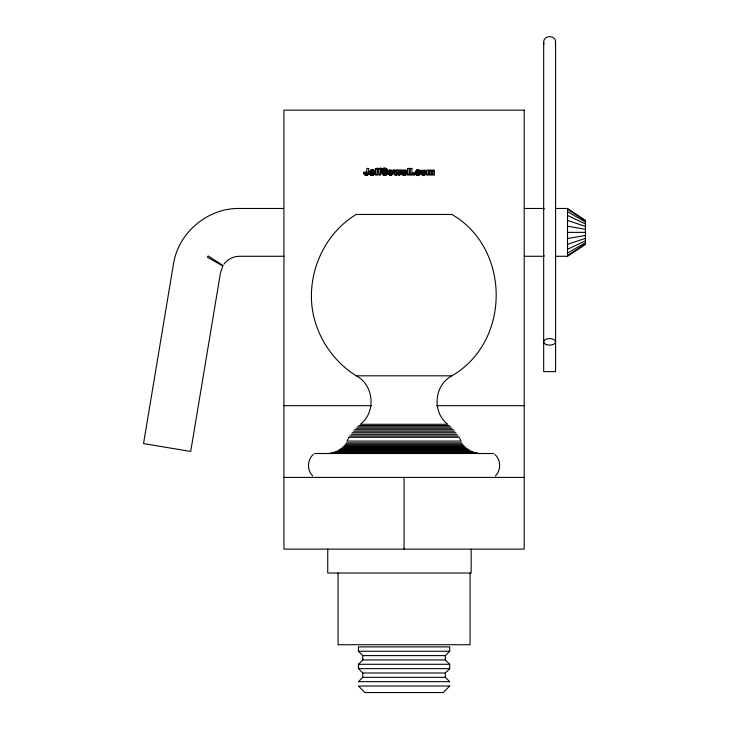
<?xml version="1.0" encoding="UTF-8"?>
<svg xmlns="http://www.w3.org/2000/svg" width="729" height="729" viewBox="0 0 729 729"><rect width="100%" height="100%" fill="white"/><g stroke="black" fill="none" stroke-linecap="round" stroke-linejoin="round"><path stroke-width="1.09" d="M366.86 172.071L366.259 173.065L365.666 172.099L363.899 172.336C363.133 176.564 370.305 175.707 368.71 171.634M368.664 173.274L368.71 168.417L366.86 168.417L366.824 173.274L366.86 172.809M380.647 170.176L381.458 170.149L381.458 169.41L380.511 169.675L381.285 170.048L381.285 171.998L380.492 171.998M383.7 171.406L384.557 170.458L385.914 171.26L387.546 170.896C381.75 160.526 379.053 181.366 387.6 172.399L385.987 171.916L384.794 173.074L383.718 172.181M369.621 172.946L369.986 171.652M374.633 173.156C371.954 162.285 365.111 179.945 374.542 173.976L374.542 173.229L372.911 173.083C370.332 175.006 371.599 168.7 372.947 171.816L371.38 171.479M401.788 171.297L401.633 172.946C400.658 168.928 407.876 169.082 406.645 173.156M388.858 170.586L388.858 171.333C385.614 177.721 397.56 174.322 391.801 170.139C384.429 168.736 391.181 178.924 393.159 172.181M421.781 171.333C418.291 175.999 428.652 176.281 425.554 171.443L425.554 170.695C414.655 167.615 427.012 181.102 425.554 170.695M383.636 172.099C382.443 169.866 386.361 168.599 385.914 171.26M415.603 171.607C414.664 174.632 419.849 175.598 420.551 172.837L418.975 172.664L418.1 173.338L417.198 172.263L418.118 171.078L418.911 172.372L420.469 172.172C414.446 162.722 414.409 182.578 420.551 172.837M375.581 169.857L376.292 168.435L378.387 168.417L378.205 170.149C377.112 170.604 377.112 168.909 378.205 169.41L378.214 171.998L378.834 171.998M428.561 172.891C428.278 171.898 429.499 170.376 429.736 171.98M428.561 172.153L428.743 171.452M391.263 173.055L391.263 173.803C391.965 166.176 387.409 176.5 391.491 172.19M424.36 173.447C425.089 171.042 421.672 171.871 423.011 173.794L423.011 173.055C421.635 170.686 425.572 170.677 424.187 173.055L424.187 173.803L424.36 171.698M431.404 172.873L431.577 171.452L432.579 171.898M431.45 171.725L431.404 175.088L429.736 175.088L429.636 171.452M417.198 173.001L417.744 171.898L418.911 172.372M543.67 42.473C543.342 34.746 555.899 34.746 555.58 42.473L555.58 371.617L543.67 371.617L543.67 42.473L543.88 44.032M555.37 44.032L555.58 42.473M378.205 169.41L378.387 168.417M381.458 169.41L381.641 168.417C379.472 167.223 379.107 169.657 378.214 170.048M381.458 170.149L381.641 168.417M403.319 171.816L404.148 170.923L404.959 171.816L403.319 171.816L403.538 173.939L403.392 171.479M368.409 174.176L368.664 172.527M382.233 169.538C379.034 173.93 387.108 178.095 387.6 172.399M399.064 172.764L399.765 170.048L401.36 170.048L399.765 175.088L398.289 175.088L397.405 172.5L396.558 175.088L395.082 175.088L393.469 170.048L395.082 170.048L395.774 172.755L396.649 170.048L398.152 170.048L399.064 173.502L398.453 171.698M399.064 173.502L399.765 170.048M401.67 172.463L401.998 170.914M375.635 170.021L376.638 168.344M396.558 175.088L397.405 171.762L398.289 175.088M415.977 171.543L415.594 173.529M399.765 175.088L401.36 170.048M368.528 173.183C367.689 175.233 363.798 174.75 363.899 172.336M431.45 172.463L431.577 171.452M391.491 172.928C391.5 170.805 388.867 172.399 390.079 173.794L390.079 173.055M372.856 171.406L372.947 172.554C371.48 169.866 369.794 174.34 374.633 172.609M403.392 172.217L404.458 171.716L404.959 172.554L404.868 171.406M379.545 169.174L378.889 170.021L378.971 168.991M369.703 172.864C370.25 174.896 373.594 175.024 374.542 173.229M406.572 171.652L406.554 173.976C405.524 176.035 401.315 175.452 401.715 172.864C402.262 174.896 405.606 175.024 406.554 173.229L403.538 173.192M224.003 264.117C227.576 259.169 233.59 256.253 239.668 256.28L284.064 256.28M495.438 475.882C501.279 470.187 500.978 459.853 494.891 454.486M418.838 173.702L418.646 173.174M358.431 664.292L362.778 659.945L445.355 659.945L449.702 664.292L449.702 668.639L445.355 672.985L362.778 672.985L358.431 668.639L358.431 664.292L449.702 664.292M362.778 677.332L358.431 681.679L449.702 681.679L445.355 677.332L362.778 677.332L362.778 672.985M445.355 655.599L449.702 651.252L449.702 646.905L358.431 646.905L358.431 651.252L362.778 655.599L445.355 655.599L445.355 659.945M313.242 454.486C307.155 459.853 306.845 470.187 312.686 475.882M434.238 171.643L433.09 169.975L431.258 170.677L430.411 169.994L428.442 170.677L428.442 170.048L426.893 170.048L426.893 175.088L428.561 175.088L428.606 171.734M423.011 173.055L424.187 173.055M428.743 172.19L429.518 172.071L429.736 172.718M431.577 172.19L432.579 172.636M451.871 375.809C434.138 385.03 431.841 412.213 447.77 424.287L360.354 424.287C376.292 412.213 373.986 385.03 356.253 375.809C338.712 364.883 324.934 348.125 317.598 328.797C301.25 287.791 318.373 237.125 356.253 214.454L451.871 214.454C510.956 248.471 510.956 341.783 451.871 375.809L356.253 375.809M555.58 256.28L567.526 256.28L585.46 244.333L585.46 220.422L567.526 208.476L555.58 208.476M567.526 255.469L585.46 243.923M567.526 253.081L585.46 242.73M567.526 249.282L585.46 240.825M371.526 170.732L370.624 171.042L370.624 170.304M403.538 170.732L402.636 171.042L402.636 170.304M567.526 244.333L585.46 238.356M417.38 170.741L416.824 170.887L416.824 170.149M385.914 170.522L387.546 170.158M567.526 238.565L585.46 235.467M418.911 171.634L420.332 171.087M374.961 171.251L375.581 171.251L375.581 175.088L377.239 175.088L377.239 171.251L378.032 171.251M378.214 171.251L378.834 171.251L378.834 175.088L380.492 175.088L380.492 171.251L381.285 171.251M375.581 171.998L374.961 171.998L374.961 170.048L375.581 170.048L375.635 169.274M377.239 171.998L378.032 171.998L378.032 170.048L377.239 170.048L377.403 169.438L377.267 170.413M403.319 172.609L406.645 172.609M371.307 173.347L374.633 173.347L374.633 172.418M403.319 173.347L406.645 173.347M375.581 174.34L377.239 174.34M378.834 174.34L380.492 174.34M393.469 170.048L395.082 174.34L396.558 174.34M398.289 174.34L399.765 174.34M407.465 174.34L409.124 174.34M410.245 174.34L411.903 174.34M412.969 174.34L414.746 174.34M426.893 174.34L428.561 174.34M429.736 174.34L431.404 174.34M432.579 174.34L434.238 174.34M283.444 208.476L238 208.476C206.981 208.576 178.432 232.979 173.538 263.616L143.54 443.596L190.697 451.451L220.468 272.846L222.81 265.967L207.355 257.246L208.184 255.961L223.083 265.547M524.315 208.476L543.624 208.476M567.526 232.378L585.46 232.378M524.269 256.28L543.624 256.28M283.936 405.688L371.617 405.688M436.516 405.688L524.197 405.688M358.85 425.554L449.274 425.554M357.401 426.875L450.722 426.875M356.007 428.26L452.117 428.26M354.668 429.691L453.456 429.691M353.392 431.185L454.741 431.185M352.171 432.725L455.953 432.725M351.023 434.311L457.11 434.311M349.929 435.942L458.204 435.942M346.248 442.877L461.876 442.877M345.336 444.143L462.787 444.143M344.343 445.355L463.781 445.355M343.277 446.494L464.856 446.494M342.138 447.57L465.995 447.57M340.926 448.563L467.207 448.563M339.65 449.474L468.474 449.474M338.329 450.294L469.804 450.294M336.944 451.032L471.18 451.032M335.522 451.679L472.611 451.679M334.055 452.235L474.069 452.235M332.561 452.682L475.572 452.682M331.039 453.037L477.094 453.037M329.49 453.292L478.634 453.292M314.418 453.502L493.706 453.502M283.936 477.404L524.197 477.404M358.431 651.252L449.702 651.252M358.431 668.639L449.702 668.639M406.554 173.976L404.914 173.821L404.914 173.083M374.542 173.976L372.911 173.821L372.911 173.083M567.526 226.19L585.46 229.28M404.905 170.759L406.572 172.39M374.478 171.324L374.56 172.39L372.902 170.021M567.526 220.422L585.46 226.4M385.814 169.164L387.546 170.896M430.411 170.741L430.766 170.13M567.526 215.474L585.46 223.921M433.381 170.796L433.637 170.185M567.526 211.674L585.46 222.026M567.526 209.287L585.46 220.832M420.469 172.172L419.685 170.331M393.159 172.928L392.621 170.695M371.389 173.693L371.526 173.192M383.636 171.351L383.809 173.22L383.809 172.481M401.633 172.208L401.715 173.611M365.666 172.837L365.739 173.42L365.666 172.099M434.238 172.39L434.147 170.887M567.526 208.476L567.526 256.28M471.171 549.119L471.171 573.021L327.74 573.021L327.74 549.119M470.05 573.021L470.05 644.737L338.074 644.737L338.074 573.021M445.355 672.985L445.355 677.332M434.22 171.242L434.238 175.088L432.579 175.088L432.552 171.643M433.855 170.358L433.855 171.105M432.461 171.461L432.461 172.208M432.279 171.297L432.279 172.035M432.051 171.242L432.051 171.98M431.787 171.297L431.787 172.035M431.632 170.322L431.632 171.06M431.039 170.358L431.039 171.105M429.518 171.333L429.518 172.071M429.381 171.26L429.381 171.998M429.217 171.233L429.217 171.971M428.953 171.288L428.953 172.026M426.055 171.762L426.046 173.402M425.955 171.37L425.955 172.117M425.918 173.083L425.918 173.83M425.782 171.014L425.782 171.762M425.709 173.466L425.709 174.213M425.426 173.812L425.426 174.55M425.18 170.376L425.18 171.115M425.062 174.085L425.062 174.823M424.725 170.139L424.725 170.878M424.633 174.286L424.633 175.024M424.187 171.361L424.187 172.099M424.141 174.404L424.141 175.142M423.923 171.151L423.923 171.889M423.923 173.265L423.923 174.003M423.613 171.087L423.613 171.825M423.595 173.329L423.595 174.067M423.595 174.441L423.595 175.179M423.276 171.151L423.276 171.898M423.276 173.256L423.276 174.003M423.093 174.404L423.093 175.151M423.011 171.361L423.011 172.099M422.838 171.707L422.838 173.447M422.647 174.313L422.647 175.051M422.246 174.149L422.246 174.887M422.146 170.313L422.146 171.051M421.9 173.912L421.9 174.659M421.553 173.566L421.553 174.304M421.49 170.932L421.49 171.67M421.28 171.315L421.28 172.053M421.307 173.165L421.307 173.903M421.152 171.734L421.162 173.456M420.378 173.292L420.378 174.04M420.159 170.786L420.159 171.534M420.123 173.684L420.123 174.431M419.94 170.54L419.94 171.279M419.786 174.003L419.786 174.75M419.375 170.167L419.375 170.905L419.002 170.048M419.366 174.24L419.366 174.987M418.975 172.664L418.975 173.402M418.838 174.395L418.838 175.133M418.801 171.397L418.801 172.135M418.637 171.224L418.637 171.962M418.41 171.115L418.41 171.853M418.391 173.292L418.391 174.04M418.118 171.078L418.118 171.825M418.1 173.338L418.1 174.076M418.191 174.441L418.191 175.179M417.744 171.151L417.744 171.898M417.735 173.265L417.735 174.012M417.453 171.37L417.453 172.117M417.453 173.065L417.453 173.803L417.261 171.743M417.562 174.413L417.562 175.151M417.343 171.534L417.343 172.281M417.043 174.313L417.043 175.051M416.614 174.149L416.614 174.887M416.523 170.304L416.523 171.051M416.25 173.903L416.25 174.641M416.232 170.531L416.232 171.269M415.958 173.593L415.958 174.331M415.776 171.115L415.776 171.853M415.73 173.229L415.73 173.976M406.363 171.042L406.49 172.062M406.135 173.784L406.135 174.532M406.017 170.568L406.017 171.315M405.898 173.994L405.898 174.741M405.643 174.158L405.643 174.905M405.543 170.231L405.543 170.969M405.351 174.286L405.351 175.024M405.251 170.112L405.251 170.85M404.996 174.368L404.996 175.115M404.695 171.133L404.695 171.871M404.622 173.356L404.622 174.094M404.458 170.978L404.458 171.716M404.404 173.447L404.404 174.185M404.148 170.923L404.148 171.67M404.158 173.475L404.158 174.213M404.121 174.441L404.121 175.179M404.066 477.404L404.066 549.119M403.793 171.005L403.793 171.743M403.811 173.402L403.811 174.149M403.511 171.242L403.511 171.98M403.392 172.955L403.392 173.693M403.356 174.377L403.356 175.124M403.055 170.103L403.055 170.85M402.772 174.204L402.772 174.942M402.28 170.577L402.28 171.315M402.317 173.885L402.317 174.632M401.816 173.165L401.952 174.176M398.152 170.048L398.152 170.786M396.649 170.048L396.649 170.786M395.082 170.048L395.082 170.786M395.082 174.34L395.082 175.088M393.022 171.37L393.122 172.5M393.113 172.655L393.113 173.402M392.858 171.014L392.858 171.762M392.995 173.083L392.995 173.83M392.785 173.466L392.785 174.213M392.494 173.812L392.494 174.55M392.257 170.376L392.257 171.115M392.129 174.085L392.129 174.823M391.71 174.286L391.71 175.024M391.437 171.698L391.437 172.445M391.437 172.709L391.437 173.447M391.263 171.361L391.263 172.099M391.218 174.404L391.218 175.142M390.999 171.151L390.999 171.889M390.999 173.265L390.999 174.003M390.68 171.087L390.68 171.825M390.671 173.329L390.671 174.067M390.662 174.441L390.662 175.179M390.352 171.151L390.352 171.898M390.343 173.256L390.343 174.003M390.17 174.404L390.17 175.151M390.088 171.361L390.088 172.099M389.906 171.707L389.906 173.447M389.723 174.313L389.723 175.051M389.641 170.112L389.641 170.85M389.213 170.313L389.213 171.051M389.322 174.149L389.322 174.887M388.976 173.912L388.976 174.659M388.63 173.566L388.63 174.304M388.557 170.932L388.557 171.67M388.357 171.315L388.357 172.053M388.384 173.165L388.384 173.903M388.229 171.734L388.238 173.456M387.391 173.019L387.391 173.766M387.363 169.72L387.363 170.458M387.145 169.338L387.145 170.085M387.09 173.529L387.09 174.277M386.889 169.019L386.889 169.766M386.698 173.93L386.698 174.668M386.589 168.763L386.589 169.511M386.233 168.572L386.233 169.31M386.215 174.213L386.215 174.96M385.987 171.916L385.823 173.156L385.823 172.409M385.732 170.121L385.732 170.859M385.559 169.939L385.559 170.677M385.632 174.386L385.632 175.133M385.34 168.344L385.34 169.082M385.359 169.793L385.359 170.54M385.122 169.711L385.122 170.449M384.812 168.317L384.812 169.055M384.857 169.684L384.857 170.422M384.894 174.45L384.894 175.188M384.557 169.711L384.557 170.458M384.301 169.811L384.301 170.55M384.128 168.363L384.128 169.101M384.074 169.966L384.074 170.704M383.891 170.185L383.891 170.923M383.946 172.7L383.946 173.447M384.01 174.377L384.01 175.115M383.782 170.395L383.782 171.142M383.7 170.659L383.718 172.928M383.636 174.286L383.636 175.033M383.308 174.167L383.308 174.905M383.017 168.754L383.017 169.502M383.007 173.994L383.007 174.741M382.725 173.775L382.725 174.523M382.579 169.101L382.579 169.848M382.47 173.502L382.47 174.24M382.242 173.174L382.242 173.921M381.987 170.067L381.987 170.805M382.042 172.8L382.042 173.538M381.841 170.668L381.905 173.11M380.975 169.365L380.975 170.103M380.784 169.383L380.784 170.121M380.647 169.438L380.565 170.276M380.511 169.675L380.511 170.413M380.374 168.317L380.374 169.055M379.891 168.344L379.891 169.082M379.29 168.581L379.29 169.319M379.098 168.763L379.098 169.502M377.722 169.365L377.722 170.103M377.531 169.383L377.531 170.121M377.121 168.317L377.121 169.055M376.292 168.435L376.292 169.174M376.036 168.581L376.036 169.319M375.854 168.763L375.854 169.502M375.717 168.991L375.717 169.729M374.351 171.042L374.351 171.78M374.123 173.784L374.123 174.532M374.004 170.568L374.004 171.315M373.895 173.994L373.895 174.741M373.64 174.158L373.64 174.905M373.53 170.231L373.53 170.969M373.339 174.286L373.339 175.024M373.239 170.112L373.239 170.85M372.993 174.368L372.993 175.115M372.692 171.133L372.692 171.871M372.619 173.356L372.619 174.094M372.446 170.978L372.446 171.716M372.391 173.447L372.391 174.185M372.136 170.923L372.136 171.67M372.154 173.475L372.154 174.213M372.118 174.441L372.118 175.179M371.781 171.005L371.781 171.743M371.799 173.402L371.799 174.149M371.508 171.242L371.508 171.98M371.343 174.377L371.343 175.124M371.043 170.103L371.043 170.85M370.76 174.204L370.76 174.942M370.268 170.577L370.268 171.315M370.314 173.885L370.314 174.632M369.94 173.438L369.94 174.176M369.785 171.297L369.785 172.035M369.803 173.165L369.803 173.903M369.658 171.725L369.703 173.611M368.254 173.666L368.254 174.413M368.045 173.885L368.045 174.623M367.799 174.076L367.799 174.823M367.507 174.24L367.507 174.978M367.17 174.349L367.17 175.097M366.796 174.422L366.796 175.16M366.395 174.45L366.395 175.188M365.584 174.386L365.584 175.124M364.992 174.204L364.992 174.942M364.546 173.903L364.546 174.641M364.218 173.493L364.218 174.231M364.008 172.973L364.008 173.712M362.778 655.599L362.778 659.945M544.399 208.868A5.996 0.784 0 0 1 543.606 208.476M555.598 208.476A5.996 0.784 0 0 1 555.398 208.676M543.606 256.28A5.996 0.784 0 0 1 544.399 255.888M555.398 256.079A5.996 0.784 0 0 1 555.598 256.28M349.009 437.282L347.068 441.091L461.065 441.091L459.115 437.282L349.009 437.282M449.702 686.025L443.177 692.55L364.947 692.55L358.431 686.025L449.702 686.025M524.197 110.161L283.936 110.161L283.936 549.119L524.197 549.119L524.197 110.161M409.124 168.417L407.465 168.417L407.465 175.088L409.124 175.088L409.124 168.417M411.903 168.417L410.245 168.417L410.245 175.088L411.903 175.088L411.903 168.417M414.746 172.691L412.969 172.691L412.969 175.088L414.746 175.088L414.746 172.691M546.65 344.717A5.95 3.299 0 0 0 555.58 341.855A5.95 3.299 0 0 0 546.65 338.994A5.95 3.299 0 0 0 546.65 344.717"/></g></svg>
